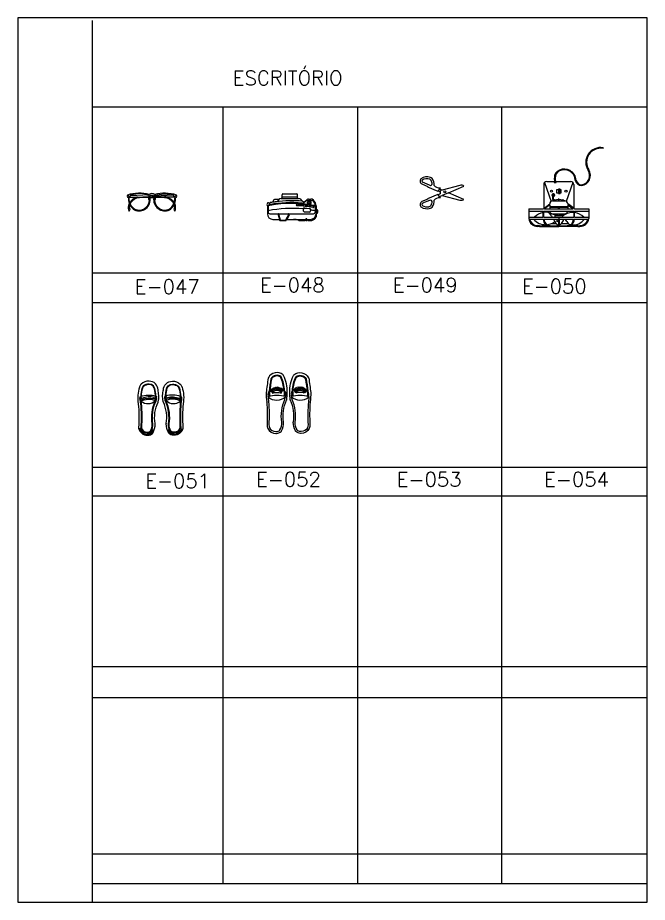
# Model space of a CAD drawing. Extents: x 22.8 to 44.4, y 25.3 to 31.4.
# Drawn here: x 40.2 to 44.4, y 25.34 to 31.24 of the extents above; entities that cross this region are included whole.
import ezdxf

# ---------------------------------------------------------------- set-up
doc = ezdxf.new("R2010")
doc.units = 0
doc.header["$MEASUREMENT"] = 0
doc.layers.get('0').update_dxf_attribs({"linetype": 'CONTINUOUS'})
for name, color, linetype in [('ACES', 2, 'CONTINUOUS'), ('ACES-I', 1, 'CONTINUOUS'), ('FOLHA', 3, 'CONTINUOUS')]:
    doc.layers.add(name, color=color, linetype=linetype)
doc.styles.get("Standard").update_dxf_attribs({"font": 'txt.shx', "height": 0.15})

# ---------------------------------------------------------------- blocks, each defined once
blk = doc.blocks.new('OCULOS')
at = {"layer": 'ACES'}
for points in [[(-0.0607, -0.0268, 0.044531), (-0.0626, -0.0321, 0.160532), (-0.0613, -0.0466, 0.151105), (-0.0585, -0.0422, -0.108141), (-0.0602, -0.0325, -0.059617), (-0.0602, -0.0322, -0.021946), (-0.0594, -0.0298, 0.147057), (-0.0467, -0.0433, 0.602398), (-0.0049, -0.0111, 0.045065), (-0.005, -0.0105), (0, -0.0104), (0.005, -0.0105, 0.045065), (0.0049, -0.0111, 0.602398), (0.0467, -0.0433, 0.147057), (0.0594, -0.0298, -0.021946), (0.0602, -0.0322, -0.059617), (0.0602, -0.0325, -0.108141), (0.0585, -0.0422, 0.151105), (0.0613, -0.0466, 0.160532), (0.0626, -0.0321, 0.044531), (0.0607, -0.0268, 0.119257), (0.0626, -0.0118, -0.250761), (0.0627, -0.0109, -0.13687), (0.065, -0.0092, 0.368412), (0.065, -0.004, 0.152026), (0.0073, -0.0027, 0.369138), (-0.0073, -0.0027, 0.152026), (-0.065, -0.004, 0.368412), (-0.065, -0.0092, -0.13687), (-0.0627, -0.0109, -0.250761), (-0.0626, -0.0118, 0.119257)], [(-0.0605, -0.011, -0.05934), (-0.0605, -0.0092), (-0.0399, -0.0097, 0.200294), (-0.0594, -0.0244, -0.102723), (-0.0606, -0.0122, 0.09994)], [(-0.055, -0.0033, 0.092068), (-0.0574, -0.0044), (-0.0076, -0.0068, -0.014568), (-0.0073, -0.006, 0.452601), (-0.0079, -0.0046, 0.125741)], [(0.005, -0.006, -0.067682), (0.0055, -0.0069), (0, -0.0071), (-0.0055, -0.0069, -0.067682), (-0.005, -0.006, -0.4)], [(0.0079, -0.0046, -0.125741), (0.055, -0.0033, -0.092068), (0.0574, -0.0044), (0.0076, -0.0068, 0.015455), (0.0073, -0.006, -0.452601)], [(0.0605, -0.011, 0.05934), (0.0605, -0.0092), (0.0399, -0.0097, -0.200294), (0.0594, -0.0244, 0.102723), (0.0606, -0.0122, -0.09994)]]:
    blk.add_lwpolyline(points, format="xyb", close=True, dxfattribs=at)
for points in [[(-0.0459, -0.0414, 0.50822), (-0.0066, -0.0194, -0.162979), (-0.0086, -0.0106), (-0.0331, -0.0111, 0.275384), (-0.0583, -0.0274, 0.160702), (-0.0458, -0.0415)], [(0.0458, -0.0415, 0.160702), (0.0583, -0.0274, 0.275384), (0.0331, -0.0111), (0.0086, -0.0106, -0.162979), (0.0066, -0.0194, 0.50822), (0.0459, -0.0414, 0.50822)]]:
    blk.add_lwpolyline(points, format="xyb", dxfattribs=at)
at = {"layer": 'ACES-I'}
for p, q in [((-0.0399, -0.0097), (-0.0086, -0.0103)), ((-0.0051, -0.0103), (0, -0.0104)), ((0, -0.0071), (0.0057, -0.0074)), ((0.0079, -0.0075), (0.0315, -0.0086)), ((0.0315, -0.0086), (0.0332, -0.0087))]:
    blk.add_line(p, q, dxfattribs=at)
for centre in [(-0.0634, -0.0052), (-0.0634, -0.0076), (0.0634, -0.0052), (0.0634, -0.0076)]:
    blk.add_circle(centre, 0.000426, dxfattribs=at)
for centre, radius, start, end in [((-0.0532, -0.0104), 0.00732, 124.7373, 171.0766), ((0.0053, -0.012), 0.014, 157.7837, 174.0693), ((-0.0021, -0.0082), 0.00568, 156.6341, 210.0549), ((-0.0078, -0.0116), 0.001, 9.7359, 30.0549), ((-0.0343, -0.0161), 0.0278, 353.2395, 9.7359), ((-0.0021, -0.0082), 0.00368, 158.4862, 210.0549), ((-0.0078, -0.0116), 0.003, 20.057, 30.0549), ((0.0078, -0.0116), 0.003, 149.9451, 159.943), ((0.0021, -0.0082), 0.00368, 329.9451, 21.5138), ((0.0343, -0.0161), 0.0278, 170.2641, 186.7605), ((0.0078, -0.0116), 0.001, 149.9451, 170.2641), ((0.0021, -0.0082), 0.00568, 329.9451, 23.3659), ((-0.0055, -0.0121), 0.0142, 6.0336, 22.1134), ((0.032, -0.0404), 0.0317, 75.6302, 87.9287), ((0.0532, -0.0104), 0.00732, 8.9234, 55.2627), ((-0.0306, -0.0154), 0.0321, 200.6826, 206.5649), ((-0.0306, -0.0154), 0.0301, 197.2256, 203.3288), ((0.0306, -0.0154), 0.0301, 336.6712, 342.7744), ((0.0306, -0.0154), 0.0321, 333.4351, 339.3174)]:
    blk.add_arc(centre, radius, start, end, dxfattribs=at)
blk = doc.blocks.new('MQ_FOTOG')
at = {"layer": 'ACES'}
for p, q in [((-0.0187, 0), (0.0187, 0)), ((-0.043, -0.0161), (-0.0463, -0.0223)), ((-0.0292, -0.015), (-0.0412, -0.015)), ((-0.0291, -0.0149), (-0.0292, -0.015)), ((-0.0233, -0.0123), (-0.0207, -0.0123)), ((-0.0207, -0.0123), (-0.0207, -0.002)), ((0.0207, -0.0123), (0.0207, -0.002)), ((0.0207, -0.0123), (0.0233, -0.0123)), ((0.0291, -0.0149), (0.0324, -0.0185)), ((0.0388, -0.021), (0.0461, -0.0148)), ((0.0494, -0.0136), (0.0561, -0.0136)), ((0.0628, -0.0162), (0.0635, -0.0168)), ((-0.06, -0.0356), (-0.06, -0.0529)), ((0.07, -0.0316), (0.07, -0.0416)), ((0.07, -0.0416), (0.072, -0.0416)), ((0.074, -0.0436), (0.074, -0.0496)), ((-0.045, -0.0679), (-0.0279, -0.0679)), ((-0.0279, -0.0679), (-0.0274, -0.0698)), ((-0.0084, -0.0679), (-0.0096, -0.0701)), ((-0.0084, -0.0679), (0.0095, -0.0679)), ((0.0421, -0.0679), (0.0427, -0.0679)), ((0.0421, -0.0679), (0.0421, -0.0689)), ((0.0427, -0.0694), (0.0427, -0.0679)), ((0.0457, -0.0679), (0.0464, -0.0679)), ((0.0457, -0.0694), (0.0457, -0.0679)), ((0.0464, -0.0679), (0.0464, -0.0689)), ((0.07, -0.0516), (0.07, -0.0529)), ((0.07, -0.0516), (0.072, -0.0516)), ((0.07, -0.0529), (0.07, -0.0612)), ((-0.0259, -0.0709), (-0.0109, -0.0709)), ((0.0247, -0.0709), (0.0401, -0.0709)), ((0.0484, -0.0709), (0.055, -0.0709))]:
    blk.add_line(p, q, dxfattribs=at)
for centre, radius, start, end in [((0.0187, -0.002), 0.002, 0, 90), ((-0.0582, -0.0254), 0.002, 41.9017, 151.6609), ((-0.0552, -0.021), 0.00345, 244.3054, 325.9855), ((-0.052, -0.0234), 0.000605, 17.1937, 125.8253), ((-0.0504, -0.0271), 0.004, 100.2265, 105.0849), ((0.005, -0.3337), 0.3156, 99.3445, 100.2265), ((-0.0412, -0.017), 0.002, 90, 152.3631), ((-0.0233, -0.0203), 0.008, 90, 137.2528), ((-0.0187, -0.002), 0.002, 90, 180), ((0.0233, -0.0203), 0.008, 42.7472, 90), ((0.0383, -0.013), 0.008, 222.7472, 273.5253), ((0.0494, -0.0186), 0.005, 90, 130.507), ((0.0561, -0.0236), 0.01, 47.4645, 90), ((0.05, -0.0316), 0.02, 0, 47.4645), ((-0.0548, -0.0279), 0.00617, 146.2058, 224.9857), ((-0.053, -0.0356), 0.007, 151.2242, 180), ((0.072, -0.0436), 0.002, 0, 90), ((-0.045, -0.0529), 0.015, 180, 270), ((-0.0259, -0.0694), 0.0015, 195.5241, 270), ((-0.0109, -0.0694), 0.0015, 270, 330.9454), ((0.0089, -0.1086), 0.0408, 68.3908, 89.1118), ((0.0247, -0.0689), 0.002, 248.3908, 270), ((0.0401, -0.0689), 0.002, 270, 0), ((0.0442, -0.0694), 0.0015, 180, 0), ((0.0484, -0.0689), 0.002, 180, 270), ((0.055, -0.0529), 0.018, 270, 320.2849), ((0.065, -0.0612), 0.005, 320.2849, 0), ((0.072, -0.0496), 0.002, 270, 0)]:
    blk.add_arc(centre, radius, start, end, dxfattribs=at)
at = {"layer": 'ACES-I'}
for p, q in [((-0.0292, -0.015), (-0.0324, -0.0185)), ((0.0207, -0.0083), (-0.0207, -0.0083)), ((-0.0207, -0.0123), (0.0207, -0.0123)), ((0.0358, -0.0256), (0.0438, -0.0187)), ((0.0363, -0.0232), (0.0388, -0.021)), ((0.0471, -0.0175), (0.0593, -0.0175)), ((0.0473, -0.0209), (0.0496, -0.0189)), ((0.048, -0.0216), (0.0503, -0.0197)), ((0.0555, -0.0225), (0.0522, -0.0197)), ((0.0561, -0.0217), (0.0528, -0.0189)), ((-0.058, -0.0356), (-0.058, -0.0479)), ((-0.0544, -0.0271), (-0.0544, -0.0288)), ((0.0357, -0.0406), (0.0354, -0.0435)), ((0.036, -0.0406), (0.0357, -0.0436)), ((0.0387, -0.047), (0.0516, -0.0481)), ((0.0394, -0.0376), (0.0524, -0.0387)), ((0.0395, -0.0373), (0.0524, -0.0384)), ((0.0553, -0.0421), (0.0551, -0.0451)), ((0.0556, -0.0422), (0.0554, -0.0451)), ((0.068, -0.0316), (0.068, -0.0356)), ((0.068, -0.0356), (0.068, -0.0479)), ((0.07, -0.0416), (0.07, -0.0516)), ((0.071, -0.0437), (0.071, -0.0496)), ((0.073, -0.0437), (0.073, -0.0496)), ((-0.053, -0.0529), (0.063, -0.0529)), ((-0.0312, -0.0558), (-0.0279, -0.0679)), ((-0.0303, -0.0535), (-0.0259, -0.0695)), ((-0.0293, -0.0532), (-0.0037, -0.0532)), ((-0.0268, -0.0706), (-0.0257, -0.0698)), ((-0.0254, -0.0699), (-0.0115, -0.0699)), ((-0.0112, -0.0698), (-0.0102, -0.0707)), ((-0.0023, -0.0538), (-0.0111, -0.0696)), ((-0.0019, -0.0562), (-0.0084, -0.0679)), ((0.0095, -0.0679), (0.0421, -0.0679)), ((0.0387, -0.0473), (0.0516, -0.0484)), ((0.0427, -0.0679), (0.0427, -0.0675)), ((0.0457, -0.0679), (0.0457, -0.0675)), ((0.0464, -0.0679), (0.055, -0.0679))]:
    blk.add_line(p, q, dxfattribs=at)
for centre, radius, start, end in [((-0.0504, -0.0271), 0.004, 105.0849, 180), ((0.005, -0.3337), 0.3106, 84.8952, 100.834), ((0.005, -0.3337), 0.3156, 97.685, 99.3445), ((0.005, -0.3337), 0.3156, 84.8094, 97.685), ((-0.0383, -0.013), 0.008, 277.685, 317.2528), ((0.033, -0.0194), 0.005, 264.8952, 310.507), ((0.0471, -0.0225), 0.005, 90, 130.507), ((0.0489, -0.0228), 0.0025, 130.507, 261.8825), ((0.0489, -0.0228), 0.0015, 130.507, 261.8825), ((0.0512, -0.0208), 0.0025, 49.493, 130.507), ((0.0512, -0.0208), 0.0015, 49.493, 130.507), ((0.0545, -0.0236), 0.0025, 260.8443, 49.493), ((0.0545, -0.0236), 0.0015, 260.8443, 49.493), ((0.0593, -0.0225), 0.005, 44.0286, 90), ((0.05, -0.0316), 0.018, 0, 44.0286), ((-0.053, -0.0356), 0.007, 90, 151.2242), ((-0.053, -0.0356), 0.005, 90, 180), ((0.005, -0.3471), 0.3086, 84.2717, 101.7808), ((0.005, -0.3337), 0.3086, 79.166, 100.834), ((0.019, -0.0295), 0.002, 90, 270), ((0.005, -0.3337), 0.3066, 79.166, 87.3753), ((0.005, -0.3337), 0.3026, 79.166, 87.3406), ((0.0223, -0.0296), 0.001, 86.7259, 266.7261), ((0.0223, -0.0296), 0.0005, 86.7259, 266.7261), ((0.005, -0.3337), 0.3041, 86.0654, 86.726), ((0.005, -0.3337), 0.3036, 86.0654, 86.726), ((0.005, -0.3337), 0.3056, 86.0654, 86.726), ((0.005, -0.3337), 0.3051, 86.0654, 86.726), ((0.0258, -0.0299), 0.001, 266.7211, 86.7309), ((0.0258, -0.0299), 0.0005, 266.7211, 86.7309), ((0.0318, -0.0303), 0.001, 86.7011, 266.7509), ((0.0318, -0.0303), 0.0005, 86.7011, 266.7509), ((0.005, -0.3337), 0.3041, 84.2739, 84.9446), ((0.005, -0.3337), 0.3036, 84.2716, 84.9446), ((0.005, -0.3337), 0.3051, 84.2737, 84.9444), ((0.005, -0.3337), 0.3056, 84.2713, 84.9444), ((0.0335, -0.0229), 0.0035, 264.7536, 310.507), ((0.0353, -0.0307), 0.001, 266.6698, 86.7822), ((0.0353, -0.0307), 0.000501, 266.6698, 86.7822), ((0.0389, -0.0438), 0.0035, 175.4238, 265.4238), ((0.0392, -0.0408), 0.0035, 85.4238, 175.4238), ((0.0389, -0.0438), 0.0032, 175.4238, 265.4238), ((0.0392, -0.0408), 0.0032, 85.4238, 175.4238), ((0.0427, -0.0315), 0.001, 82.8856, 262.8856), ((0.0427, -0.0315), 0.0005, 82.8856, 262.8856), ((0.005, -0.3337), 0.3036, 82.225, 82.8856), ((0.005, -0.3337), 0.3041, 82.225, 82.8856), ((0.005, -0.3337), 0.3051, 82.225, 82.8856), ((0.005, -0.3337), 0.3056, 82.225, 82.8856), ((0.0461, -0.0319), 0.001, 262.8807, 82.8906), ((0.0461, -0.0319), 0.0005, 262.8807, 82.8906), ((0.0049, -0.3317), 0.3096, 80.8443, 81.8825), ((0.0049, -0.3317), 0.3106, 80.8443, 81.8825), ((0.0521, -0.0328), 0.001, 82.8607, 262.9106), ((0.0521, -0.0328), 0.0005, 82.8607, 262.9106), ((0.0519, -0.0449), 0.0032, 265.4238, 355.4238), ((0.0519, -0.0449), 0.0035, 265.4238, 355.4238), ((0.005, -0.3337), 0.3036, 80.4312, 81.1042), ((0.005, -0.3337), 0.3041, 80.4312, 81.1042), ((0.005, -0.3337), 0.3051, 80.4309, 81.104), ((0.005, -0.3337), 0.3056, 80.4309, 81.104), ((0.0521, -0.0419), 0.0035, 355.4238, 85.4238), ((0.0521, -0.0419), 0.0032, 355.4238, 85.4238), ((0.0555, -0.0334), 0.001, 262.8294, 82.9418), ((0.0555, -0.0334), 0.000501, 262.8294, 82.9418), ((0.005, -0.3471), 0.3086, 78.2192, 80.5578), ((0.0622, -0.0346), 0.002, 259.166, 79.166), ((0.063, -0.0356), 0.005, 360, 90), ((0.072, -0.0437), 0.001, 0, 180), ((-0.053, -0.0479), 0.005, 180, 270), ((-0.0293, -0.0552), 0.002, 90, 195.5241), ((-0.0254, -0.0694), 0.0005, 195.5241, 270), ((-0.0115, -0.0694), 0.0005, 270, 330.9454), ((-0.0037, -0.0552), 0.002, 330.9454, 90), ((0.0442, -0.0675), 0.0015, 0, 180), ((0.055, -0.0529), 0.015, 270, 0), ((0.063, -0.0479), 0.005, 270, 0), ((0.072, -0.0496), 0.001, 180, 0)]:
    blk.add_arc(centre, radius, start, end, dxfattribs=at)
blk = doc.blocks.new('TESOURA')
at = {"layer": 'ACES'}
for points in [[(0.053, 0.0076), (0.0466, 0.0104), (0.0486, 0.0128, -0.228257), (0.032, 0.0198, 0.202956), (0.0263, 0.0384, 0.133932), (0.022, 0.0414, 0.2416), (-0.0037, 0.0379, 0.526174), (0.0009, 0.0232), (0.0147, 0.0173), (0.0143, 0.0164), (0.0419, 0.0047), (0.0426, 0.0055), (0.0482, 0.0032)], [(0.0482, 0.0032), (0.0476, -0.0027), (0.0426, -0.0048), (0.0419, -0.004), (0.0143, -0.0157), (0.0147, -0.0166), (-0.0009, -0.0232, 0.461588), (-0.0037, -0.0371, 0.2416), (0.022, -0.0406, 0.133932), (0.0263, -0.0376, 0.202956), (0.032, -0.019, -0.228257), (0.0486, -0.012), (0.0466, -0.0096)], [(0.0466, -0.0096), (0.053, -0.0069), (0.1005, -0.019, 0.289961), (0.1115, -0.0171), (0.0702, 0.0004)], [(0.0703, 0.0004), (0.1115, 0.0179, 0.289961), (0.1005, 0.0198), (0.053, 0.0076)]]:
    blk.add_lwpolyline(points, format="xyb", dxfattribs=at)
at = {"layer": 'ACES-I'}
for p, q in [((0.0199, 0.0205), (0.0013, 0.0284)), ((0.0466, 0.0104), (0.0426, 0.0055)), ((0.0485, 0.0065), (0.0482, 0.0032)), ((0.053, 0.0076), (0.0485, 0.0065)), ((0.0703, 0.0004), (0.053, -0.0069)), ((0.0199, -0.0198), (0.0013, -0.0277)), ((0.0466, -0.0096), (0.0426, -0.0048))]:
    blk.add_line(p, q, dxfattribs=at)
blk.add_circle((0.0602, 0.0029), 0.0025, dxfattribs=at)
for centre, radius, start, end in [((0.0036, 0.0321), 0.00435, 150.6055, 238.3419), ((0.0125, 0.0145), 0.0235, 70.519, 122.7275), ((0.0219, 0.0252), 0.005, 247.0679, 10.8921), ((0.0187, 0.0319), 0.005, 40.0056, 70.519), ((0.0072, 0.0223), 0.0199, 10.8921, 40.0056), ((0.0219, -0.0244), 0.005, 349.1079, 112.9321), ((0.0036, -0.0314), 0.00435, 121.6581, 209.3945), ((0.0125, -0.0138), 0.0235, 237.2725, 283.426), ((0.0156, -0.0269), 0.01, 283.426, 327.839), ((0.0072, -0.0216), 0.0199, 327.839, 349.1079)]:
    blk.add_arc(centre, radius, start, end, dxfattribs=at)
blk = doc.blocks.new('SAPATO01')
at = {"layer": 'ACES'}
for points in [[(-0.1004, 0.046, 0.043469), (-0.1005, 0.0474, -0.035774), (-0.0995, -0.0592, 0.075267), (-0.0993, -0.0622, 0.346036), (-0.0604, -0.0928), (-0.0579, -0.0928, 0.200705), (-0.0366, -0.0839, 0.077872), (-0.0347, -0.0813, 0.116948), (-0.0255, -0.0426, 0.041231), (-0.0256, -0.0413, -0.150456), (-0.0125, 0.0545, 0.055143), (-0.0119, 0.0562, 0.111361), (-0.0123, 0.1066, -0.052319), (-0.0125, 0.1083, 0.408252), (-0.0525, 0.1475), (-0.0525, 0.1475, 0.1858), (-0.0878, 0.1345, 0.060467), (-0.0891, 0.1331, 0.03136), (-0.0954, 0.1228, 0.046718), (-0.0959, 0.1214, 0.118556), (-0.1005, 0.0474)], [(0.0988, 0.046, -0.043469), (0.0989, 0.0474, 0.035774), (0.0979, -0.0592, -0.075267), (0.0977, -0.0622, -0.346036), (0.0588, -0.0928), (0.0563, -0.0928, -0.200705), (0.0349, -0.0839, -0.077872), (0.0331, -0.0813, -0.116948), (0.0239, -0.0426, -0.041231), (0.024, -0.0413, 0.150456), (0.0109, 0.0545, -0.055143), (0.0103, 0.0562, -0.111361), (0.0107, 0.1066, 0.052319), (0.0109, 0.1083, -0.408252), (0.0509, 0.1475), (0.0509, 0.1475, -0.1858), (0.0862, 0.1345, -0.060467), (0.0875, 0.1331, -0.03136), (0.0937, 0.1228, -0.046718), (0.0943, 0.1214, -0.118556), (0.0989, 0.0474)]]:
    blk.add_lwpolyline(points, format="xyb", dxfattribs=at)
at = {"layer": 'ACES-I'}
for p, q in [((-0.0879, 0.0771), (-0.0878, 0.0799)), ((-0.0244, 0.0797), (-0.0243, 0.0823)), ((0.0228, 0.0797), (0.0227, 0.0823)), ((0.0863, 0.0771), (0.0862, 0.0799)), ((-0.0907, 0.0492), (-0.0906, 0.0482)), ((-0.0881, 0.0592), (-0.0881, 0.0623)), ((-0.088, 0.0676), (-0.0879, 0.0713)), ((-0.088, 0.0632), (-0.088, 0.0668)), ((-0.0879, 0.0723), (-0.0879, 0.0761)), ((-0.0877, 0.0497), (-0.0876, 0.0485)), ((-0.025, 0.0615), (-0.025, 0.0635)), ((-0.0249, 0.0649), (-0.0248, 0.0684)), ((-0.0248, 0.0696), (-0.0246, 0.073)), ((-0.0246, 0.0741), (-0.0245, 0.0786)), ((0.023, 0.0741), (0.0228, 0.0786)), ((0.0232, 0.0696), (0.023, 0.073)), ((0.0233, 0.0649), (0.0232, 0.0684)), ((0.0234, 0.0615), (0.0234, 0.0635)), ((0.0861, 0.0497), (0.086, 0.0485)), ((0.0863, 0.0723), (0.0863, 0.0761)), ((0.0864, 0.0676), (0.0863, 0.0713)), ((0.0864, 0.0632), (0.0864, 0.0668)), ((0.0865, 0.0592), (0.0864, 0.0623)), ((0.0891, 0.0492), (0.089, 0.0482)), ((-0.0891, -0.0616), (-0.0974, -0.0679)), ((-0.0398, -0.0678), (-0.0308, -0.0723)), ((0.0382, -0.0678), (0.0292, -0.0723)), ((0.0875, -0.0616), (0.0958, -0.0679))]:
    blk.add_line(p, q, dxfattribs=at)
for points in [[(-0.0223, 0.0819, 0.054171), (-0.025, 0.1037, -0.052319), (-0.0255, 0.108, 0.409344), (-0.0526, 0.1345, 0.182567), (-0.0788, 0.1252, 0.028108), (-0.0836, 0.1172, 0.066205), (-0.0899, 0.0793, 0.117735)], [(-0.0243, 0.0823, 0.052953), (-0.0269, 0.1032, -0.052319), (-0.0275, 0.108, 0.409605), (-0.0526, 0.1325, 0.180895), (-0.0773, 0.1238, 0.026681), (-0.0818, 0.1164, 0.064658), (-0.0878, 0.0799, 0.117388)], [(0.0207, 0.0819, -0.054171), (0.0234, 0.1037, 0.052319), (0.0239, 0.108, -0.409344), (0.051, 0.1345, -0.182567), (0.0772, 0.1252, -0.028108), (0.082, 0.1172, -0.066205), (0.0882, 0.0793, -0.117735)], [(0.0227, 0.0823, -0.052953), (0.0253, 0.1032, 0.052319), (0.0259, 0.108, -0.409605), (0.051, 0.1325, -0.180895), (0.0757, 0.1238, -0.026681), (0.0802, 0.1164, -0.064658), (0.0862, 0.0799, -0.117388)], [(-0.0929, 0.0756, -0.002001), (-0.0929, 0.0768, -0.202423), (-0.0899, 0.0793, -0.136151), (-0.0223, 0.0819, -0.266998), (-0.0193, 0.0794, -0.002639), (-0.0193, 0.0783)], [(0.0913, 0.0756, 0.002001), (0.0913, 0.0768, 0.202423), (0.0882, 0.0793, 0.136151), (0.0207, 0.0819, 0.266998), (0.0177, 0.0794, 0.002639), (0.0177, 0.0783)], [(-0.0929, 0.0743, 0.005018), (-0.0929, 0.0713, 0.118235)], [(-0.0928, 0.0701, 0.005491), (-0.0927, 0.0668, 0.118235)], [(-0.0926, 0.0655, 0.007177), (-0.0923, 0.0613, 0.118235)], [(-0.0922, 0.0599, 0.018234), (-0.0907, 0.0492, 0.118235)], [(-0.0919, 0.057, -0.2582), (-0.0214, 0.0598, -0.2582)], [(-0.0906, 0.0482, -0.035774), (-0.0896, -0.0599, 0.346036), (-0.0604, -0.0828), (-0.0579, -0.0828, 0.200705), (-0.0437, -0.0768, 0.116405), (-0.0355, -0.0427, -0.149885), (-0.0217, 0.0585, 0.008977), (-0.0209, 0.0622, -0.052319)], [(-0.089, 0.0587, 0.01562), (-0.0877, 0.0497, 0.117735)], [(-0.0876, 0.0485, -0.03562), (-0.0865, -0.0596, 0.34146), (-0.0604, -0.0798), (-0.0579, -0.0798, 0.193733), (-0.0461, -0.075, 0.113881), (-0.0385, -0.0429, -0.149034), (-0.0245, 0.0595, 0.004191), (-0.0242, 0.0611, -0.052319)], [(-0.0207, 0.0636, 0.008196), (-0.0202, 0.067, -0.052319)], [(-0.02, 0.0682, 0.007518), (-0.0197, 0.0714, -0.052319)], [(-0.0196, 0.073, 0.009706), (-0.0194, 0.0771, -0.052319)], [(0.018, 0.073, -0.009706), (0.0178, 0.0771, 0.052319)], [(0.0184, 0.0682, -0.007518), (0.0181, 0.0714, 0.052319)], [(0.0191, 0.0636, -0.008196), (0.0186, 0.067, 0.052319)], [(0.089, 0.0482, 0.035774), (0.088, -0.0599, -0.346036), (0.0588, -0.0828), (0.0563, -0.0828, -0.200705), (0.0421, -0.0768, -0.116405), (0.0339, -0.0427, 0.149885), (0.02, 0.0585, -0.008977), (0.0193, 0.0622, 0.052319)], [(0.0902, 0.057, 0.2582), (0.0198, 0.0598, 0.2582)], [(0.086, 0.0485, 0.03562), (0.0849, -0.0596, -0.34146), (0.0588, -0.0798), (0.0563, -0.0798, -0.193733), (0.0445, -0.075, -0.113881), (0.0369, -0.0429, 0.149034), (0.0229, 0.0595, -0.004191), (0.0226, 0.0611, 0.052319)], [(0.0874, 0.0587, -0.01562), (0.0861, 0.0497, -0.117735)], [(0.0906, 0.0599, -0.018234), (0.0891, 0.0492, -0.118235)], [(0.091, 0.0655, -0.007177), (0.0907, 0.0613, -0.118235)], [(0.0912, 0.0701, -0.005491), (0.0911, 0.0668, -0.118235)], [(0.0913, 0.0743, -0.005018), (0.0913, 0.0713, -0.118235)], [(-0.0941, -0.0654, 0.312745), (-0.0604, -0.0888), (-0.0579, -0.0888, 0.210549), (-0.0387, -0.0803, 0.032745), (-0.0344, -0.0705, 0.033103)], [(-0.0933, -0.0648, 0.315148), (-0.0604, -0.0878), (-0.0579, -0.0878, 0.209182), (-0.0396, -0.0798, 0.032695), (-0.0353, -0.07, -0.151321)], [(0.0925, -0.0654, -0.312745), (0.0588, -0.0888), (0.0563, -0.0888, -0.210549), (0.0371, -0.0803, -0.032745), (0.0328, -0.0705, -0.033103)], [(0.0917, -0.0648, -0.315148), (0.0588, -0.0878), (0.0563, -0.0878, -0.209182), (0.0379, -0.0798, -0.032695), (0.0337, -0.07, 0.151321)]]:
    blk.add_lwpolyline(points, format="xyb", dxfattribs=at)
for points in [[(-0.0265, 0.079, -0.075839), (-0.0178, 0.0764, 0.427177)], [(0.0249, 0.079, 0.075839), (0.0162, 0.0764, -0.427177)], [(-0.0948, 0.065, -0.331872), (-0.0867, 0.0673, -0.022406)], [(-0.0945, 0.074, -0.307127), (-0.0864, 0.0769, -0.076984)], [(-0.0945, 0.07, -0.30205), (-0.0866, 0.072, -0.131077)], [(-0.094, 0.059, -0.291117), (-0.0866, 0.0633, -0.057175)], [(-0.0836, 0.071), (-0.0816, 0.0664, -0.174021), (-0.0316, 0.0699), (-0.0303, 0.0748, 0.174021)], [(-0.0274, 0.0645, -0.335512), (-0.0189, 0.0618, -0.064741)], [(-0.0266, 0.0692, -0.318156), (-0.0184, 0.0666, -0.073871)], [(-0.0262, 0.073, -0.185746), (-0.0183, 0.0703, 0.623704)], [(0.0246, 0.073, 0.185746), (0.0166, 0.0703, -0.623704)], [(0.025, 0.0692, 0.318156), (0.0168, 0.0666, 0.073871)], [(0.0258, 0.0645, 0.335512), (0.0173, 0.0618, 0.064741)], [(0.082, 0.071), (0.08, 0.0664, 0.174021), (0.03, 0.0699), (0.0287, 0.0748, -0.174021)], [(0.0929, 0.074, 0.307127), (0.0848, 0.0769, 0.076984)], [(0.0929, 0.07, 0.30205), (0.085, 0.072, 0.131077)], [(0.0924, 0.059, 0.291117), (0.085, 0.0633, 0.057175)], [(0.0932, 0.065, 0.331872), (0.0851, 0.0673, 0.022406)]]:
    blk.add_lwpolyline(points, format="xyb", close=True, dxfattribs=at)
for centre, radius, start, end in [((-0.0578, 0.0931), 0.0455, 228.2311, 316.0421), ((0.0562, 0.0931), 0.0455, 223.9579, 311.7689), ((-0.0355, -0.0427), 0.01, 359.8041, 6.9433), ((-0.0355, -0.0427), 0.01, 359.8041, 6.9433), ((0.0339, -0.0427), 0.01, 173.0567, 180.1959), ((0.0339, -0.0427), 0.01, 173.0567, 180.1959)]:
    blk.add_arc(centre, radius, start, end, dxfattribs=at)
blk = doc.blocks.new('SAPATO02')
at = {"layer": 'ACES'}
for points in [[(-0.0972, 0.0337, 0.043469), (-0.0974, 0.0351, -0.03405), (-0.0961, -0.0664, 0.090308), (-0.0927, -0.0837, 0.278902), (-0.0572, -0.1051), (-0.0547, -0.1051, 0.200705), (-0.0334, -0.0962, 0.077872), (-0.0316, -0.0936, 0.116948), (-0.0223, -0.0549, 0.041231), (-0.0224, -0.0536, -0.149966), (-0.0095, 0.0419, 0.070006), (-0.0086, 0.0446, 0.036698), (-0.0061, 0.076, 0.109405), (-0.0229, 0.1529, 0.114741), (-0.0251, 0.1558, 0.471714), (-0.0899, 0.1426, 0.079483), (-0.0908, 0.1403, 0.017182), (-0.0997, 0.076, 0.041367), (-0.0974, 0.0351)], [(0.0957, 0.0337, -0.043469), (0.0958, 0.0351, 0.03405), (0.0945, -0.0664, -0.090308), (0.0911, -0.0837, -0.278902), (0.0557, -0.1051), (0.0532, -0.1051, -0.200705), (0.0318, -0.0962, -0.077872), (0.03, -0.0936, -0.116948), (0.0208, -0.0549, -0.041231), (0.0209, -0.0536, 0.149966), (0.0079, 0.0419, -0.070006), (0.0071, 0.0446, -0.036698), (0.0046, 0.076, -0.109405), (0.0214, 0.1529, -0.114741), (0.0236, 0.1558, -0.471714), (0.0884, 0.1426, -0.079483), (0.0892, 0.1403, -0.017182), (0.0981, 0.076, -0.041367), (0.0958, 0.0351)]]:
    blk.add_lwpolyline(points, format="xyb", dxfattribs=at)
at = {"layer": 'ACES-I'}
for p, q in [((-0.0202, 0.0809), (-0.0215, 0.0876)), ((0.0186, 0.0809), (0.02, 0.0876))]:
    blk.add_line(p, q, dxfattribs=at)
for points in [[(-0.0184, 0.0852, 0.094322), (-0.0334, 0.147, 0.456634), (-0.079, 0.1376, 0.014819), (-0.0869, 0.0828, 0.017165)], [(-0.0215, 0.0876, 0.089287), (-0.0358, 0.1451, 0.443262), (-0.0762, 0.1365, 0.015423), (-0.0842, 0.0797, 0.017037)], [(0.0168, 0.0852, -0.094322), (0.0319, 0.147, -0.456634), (0.0775, 0.1376, -0.014819), (0.0853, 0.0828, -0.017165)], [(0.02, 0.0876, -0.089287), (0.0343, 0.1451, -0.443262), (0.0746, 0.1365, -0.015423), (0.0826, 0.0797, -0.017037)], [(-0.0914, 0.0571, -0.112459), (-0.0902, 0.0613, -0.147105), (-0.0907, 0.0679, -0.228466), (-0.0901, 0.0736, -0.219226), (-0.0881, 0.0795, -0.291136), (-0.0835, 0.0853, -0.176102), (-0.0715, 0.0734, -0.173836), (-0.0337, 0.0741, -0.262541), (-0.0215, 0.0876, -0.243514), (-0.0162, 0.0807, -0.219226), (-0.0143, 0.0748, -0.228466), (-0.0137, 0.0691, -0.147105), (-0.0141, 0.0625, -0.112459), (-0.0129, 0.0583)], [(-0.0842, 0.0795, 0.001228), (-0.0847, 0.075, 0.000931), (-0.0847, 0.0741, 0.040753)], [(-0.0201, 0.0807, -0.001228), (-0.0197, 0.0762, -0.000931), (-0.0196, 0.0753, -0.040753)], [(0.0899, 0.0571, 0.112459), (0.0887, 0.0613, 0.147105), (0.0891, 0.0679, 0.228466), (0.0885, 0.0736, 0.219226), (0.0866, 0.0795, 0.291136), (0.082, 0.0853, 0.176102), (0.07, 0.0734, 0.173836), (0.0321, 0.0741, 0.262541), (0.02, 0.0876, 0.243514), (0.0147, 0.0807, 0.219226), (0.0127, 0.0748, 0.228466), (0.0121, 0.0691, 0.147105), (0.0126, 0.0625, 0.112459), (0.0114, 0.0583)], [(0.0186, 0.0807, 0.001228), (0.0181, 0.0762, 0.000931), (0.0181, 0.0753, 0.040753)], [(0.0827, 0.0795, -0.001228), (0.0831, 0.075, -0.000931), (0.0832, 0.0741, -0.040753)], [(-0.0914, 0.0571, 0.02188), (-0.0894, 0.0362), (-0.0894, 0.0358, -0.033953), (-0.0881, -0.0666, 0.085987), (-0.0854, -0.0803, 0.27531), (-0.0572, -0.0971), (-0.0547, -0.0971, 0.200705), (-0.0391, -0.0905, 0.077872), (-0.0387, -0.09, 0.116948), (-0.0303, -0.0549, -0.149966), (-0.0167, 0.0453, 0.070006), (-0.0166, 0.0458, 0.012775), (-0.0152, 0.0563)], [(-0.0847, 0.0737, 0.005723), (-0.0847, 0.0684, 0.040753)], [(-0.0847, 0.0681, 0.005763), (-0.0847, 0.0628, 0.040753)], [(-0.0846, 0.0624, 0.003501), (-0.0845, 0.0591, 0.040753)], [(-0.0197, 0.0636, -0.003501), (-0.0198, 0.0603, -0.040753)], [(-0.0196, 0.0693, -0.005763), (-0.0197, 0.0639, -0.040753)], [(-0.0196, 0.0749, -0.005723), (-0.0196, 0.0696, -0.040753)], [(0.0899, 0.0571, -0.02188), (0.0879, 0.0362), (0.0878, 0.0358, 0.033953), (0.0865, -0.0666, -0.085987), (0.0838, -0.0803, -0.27531), (0.0557, -0.0971), (0.0532, -0.0971, -0.200705), (0.0375, -0.0905, -0.077872), (0.0372, -0.09, -0.116948), (0.0288, -0.0549, 0.149966), (0.0152, 0.0453, -0.070006), (0.015, 0.0458, -0.012775), (0.0137, 0.0563)], [(0.0181, 0.0749, 0.005723), (0.0181, 0.0696, 0.040753)], [(0.0181, 0.0693, 0.005763), (0.0181, 0.0639, 0.040753)], [(0.0182, 0.0636, 0.003501), (0.0183, 0.0603, 0.040753)], [(0.0831, 0.0624, -0.003501), (0.083, 0.0591, -0.040753)], [(0.0832, 0.0681, -0.005763), (0.0831, 0.0628, -0.040753)], [(0.0832, 0.0737, -0.005723), (0.0832, 0.0684, -0.040753)]]:
    blk.add_lwpolyline(points, format="xyb", dxfattribs=at)
for points in [[(-0.0881, 0.0795, -0.117299), (-0.0836, 0.0796, -0.073749)], [(-0.0162, 0.0807, -0.073749), (-0.0208, 0.0808, -0.117299)], [(0.0147, 0.0807, 0.073749), (0.0192, 0.0808, 0.117299)], [(0.0866, 0.0795, 0.117299), (0.082, 0.0796, 0.073749)], [(-0.0907, 0.0679, -0.081354), (-0.0839, 0.0683, -0.11289)], [(-0.0902, 0.0613, -0.128353), (-0.0839, 0.0627, -0.128573)], [(-0.0901, 0.0736, -0.096076), (-0.0835, 0.074, -0.099641)], [(-0.0143, 0.0748, -0.099641), (-0.0208, 0.0752, -0.096076)], [(-0.0205, 0.0695, -0.081354), (-0.0137, 0.0691, -0.11289)], [(-0.0204, 0.0639, -0.128353), (-0.0141, 0.0625, -0.128573)], [(0.0189, 0.0695, 0.081354), (0.0121, 0.0691, 0.11289)], [(0.0189, 0.0639, 0.128353), (0.0126, 0.0625, 0.128573)], [(0.0127, 0.0748, 0.099641), (0.0193, 0.0752, 0.096076)], [(0.0885, 0.0736, 0.096076), (0.082, 0.074, 0.099641)], [(0.0891, 0.0679, 0.081354), (0.0823, 0.0683, 0.11289)], [(0.0887, 0.0613, 0.128353), (0.0824, 0.0627, 0.128573)]]:
    blk.add_lwpolyline(points, format="xyb", close=True, dxfattribs=at)
for points in [[(-0.0815, 0.0842), (-0.0815, 0.087), (-0.0789, 0.0875), (-0.0731, 0.082)], [(-0.0786, 0.0878), (-0.0783, 0.0905), (-0.0756, 0.0907), (-0.0707, 0.0847)], [(-0.0752, 0.091), (-0.0746, 0.0936), (-0.0719, 0.0935), (-0.0678, 0.0871)], [(-0.0715, 0.0937), (-0.0706, 0.0963), (-0.0679, 0.0958), (-0.0647, 0.089)], [(-0.0675, 0.096), (-0.0662, 0.0984), (-0.0637, 0.0975), (-0.0614, 0.0904)], [(-0.0632, 0.0977), (-0.0617, 0.0999), (-0.0592, 0.0988), (-0.0578, 0.0914)], [(-0.0588, 0.0989), (-0.0569, 0.1009), (-0.0547, 0.0994), (-0.0542, 0.0918)], [(-0.0542, 0.0995), (-0.0521, 0.1012), (-0.0501, 0.0995), (-0.0506, 0.0917)], [(-0.0496, 0.0995), (-0.0473, 0.101), (-0.0455, 0.099), (-0.047, 0.0911)], [(-0.045, 0.0989), (-0.0426, 0.1001), (-0.041, 0.098), (-0.0436, 0.09)], [(-0.0406, 0.0978), (-0.038, 0.0987), (-0.0367, 0.0963), (-0.0404, 0.0885)], [(-0.0363, 0.0961), (-0.0336, 0.0967), (-0.0326, 0.0942), (-0.0375, 0.0865)], [(-0.0322, 0.094), (-0.0295, 0.0942), (-0.0288, 0.0916), (-0.0349, 0.0843)], [(-0.0285, 0.0913), (-0.0257, 0.0911), (-0.0254, 0.0885), (-0.0326, 0.0817)], [(0.0269, 0.0913), (0.0242, 0.0911), (0.0239, 0.0885), (0.0311, 0.0817)], [(0.0307, 0.094), (0.0279, 0.0942), (0.0273, 0.0916), (0.0333, 0.0843)], [(0.0347, 0.0961), (0.032, 0.0967), (0.0311, 0.0942), (0.0359, 0.0865)], [(0.039, 0.0978), (0.0364, 0.0987), (0.0351, 0.0963), (0.0388, 0.0885)], [(0.0435, 0.0989), (0.041, 0.1001), (0.0394, 0.098), (0.042, 0.09)], [(0.0481, 0.0995), (0.0458, 0.101), (0.0439, 0.099), (0.0454, 0.0911)], [(0.0527, 0.0995), (0.0506, 0.1012), (0.0485, 0.0995), (0.049, 0.0917)], [(0.0572, 0.0989), (0.0554, 0.1009), (0.0531, 0.0994), (0.0526, 0.0918)], [(0.0617, 0.0977), (0.0601, 0.0999), (0.0577, 0.0988), (0.0563, 0.0914)], [(0.066, 0.096), (0.0647, 0.0984), (0.0621, 0.0975), (0.0598, 0.0904)], [(0.07, 0.0937), (0.069, 0.0963), (0.0664, 0.0958), (0.0632, 0.089)], [(0.0737, 0.091), (0.0731, 0.0936), (0.0704, 0.0935), (0.0663, 0.0871)], [(0.077, 0.0878), (0.0767, 0.0905), (0.074, 0.0907), (0.0691, 0.0847)], [(0.0799, 0.0842), (0.08, 0.087), (0.0773, 0.0875), (0.0716, 0.082)]]:
    blk.add_lwpolyline(points, dxfattribs=at)
for centre, radius, start, end in [((-0.053, 0.0663), 0.0255, 31.9646, 150.2449), ((-0.0524, 0.0655), 0.0207, 24.7975, 157.4937), ((0.0515, 0.0663), 0.0255, 29.7551, 148.0354), ((0.0509, 0.0655), 0.0207, 22.5063, 155.2025), ((-0.0503, -0.069), 0.1327, 73.6529, 108.0846), ((-0.0528, 0.1018), 0.0591, 229.2238, 312.5137), ((0.0487, -0.069), 0.1327, 71.9154, 106.3471), ((0.0513, 0.1018), 0.0591, 227.4863, 310.7762)]:
    blk.add_arc(centre, radius, start, end, dxfattribs=at)
blk = doc.blocks.new('VENT')
for p, q in [((-0.0675, -0.091), (-0.0658, -0.0897)), ((-0.0675, -0.1034), (-0.0675, -0.0985))]:
    blk.add_line(p, q)
for points in [[(-0.031, 0.0026), (-0.031, 0.0026)], [(-0.031, 0.0026), (-0.031, 0.0026)], [(-0.0241, 0.0026), (-0.0241, 0.0026)], [(-0.029, -0.1216), (-0.029, -0.1216)]]:
    blk.add_lwpolyline(points)
at = {"layer": 'ACES'}
for p, q in [((0.1322, 0.1126), (0.1318, 0.1101)), ((-0.0559, 0), (-0.031, 0)), ((-0.0241, 0), (0.0241, 0)), ((-0.0659, -0.01), (-0.0659, -0.0895)), ((0.0341, -0.01), (0.0341, -0.0892)), ((-0.1159, -0.091), (-0.1159, -0.1238)), ((-0.1159, -0.091), (-0.0675, -0.091)), ((-0.1159, -0.0985), (-0.0675, -0.0985)), ((0.0366, -0.091), (0.0341, -0.0892)), ((0.0366, -0.091), (0.0841, -0.091)), ((0.0366, -0.0985), (0.0841, -0.0985)), ((0.0366, -0.1039), (0.0366, -0.0985)), ((0.0841, -0.091), (0.0841, -0.1238)), ((-0.1159, -0.1185), (-0.0964, -0.1185)), ((-0.113, -0.126), (-0.0996, -0.126)), ((-0.0797, -0.1474), (-0.0865, -0.1472)), ((-0.0797, -0.1474), (-0.0544, -0.1474)), ((-0.0439, -0.1474), (-0.0171, -0.1474)), ((-0.04, -0.1402), (-0.0246, -0.1402)), ((-0.0171, -0.1466), (-0.0171, -0.1474)), ((-0.0146, -0.1466), (-0.0146, -0.1474)), ((-0.0146, -0.1474), (0.0122, -0.1474)), ((-0.0072, -0.1402), (0.0161, -0.1402)), ((0.0479, -0.1474), (0.0226, -0.1474)), ((0.0479, -0.1474), (0.0547, -0.1472)), ((0.0676, -0.1185), (0.0841, -0.1185)), ((0.0703, -0.126), (0.0812, -0.126)), ((-0.0797, -0.1499), (-0.0865, -0.1497)), ((-0.0797, -0.1499), (-0.0159, -0.1499)), ((0.0479, -0.1499), (-0.0159, -0.1499)), ((0.0479, -0.1499), (0.0547, -0.1497))]:
    blk.add_line(p, q, dxfattribs=at)
for points in [[(-0.031, 0), (-0.031, -0.003), (-0.029, -0.003)], [(-0.0265, -0.003), (-0.0241, -0.003), (-0.0241, 0)]]:
    blk.add_lwpolyline(points, dxfattribs=at)
for centre, radius, start, end in [((0.1239, 0.0638), 0.0495, 80.274, 212.8497), ((0.1239, 0.0638), 0.047, 80.274, 212.8497), ((-0.0038, 0.0139), 0.0262, 112.2332, 186.6197), ((-0.0038, 0.0139), 0.0237, 112.2332, 186.6197), ((0.0022, -0.0008), 0.042, 62.1253, 112.2332), ((0.0022, -0.0008), 0.0395, 62.1253, 112.2332), ((0.0041, 0.0029), 0.0354, 1.9116, 62.1253), ((0.0041, 0.0029), 0.0379, 2.2565, 62.1253), ((0.056, 0.02), 0.0313, 277.6399, 32.8497), ((0.056, 0.02), 0.0338, 277.2369, 32.8497), ((-0.0559, -0.01), 0.01, 90, 180), ((-0.15, -0.0031), 0.121, 0.0404, 6.6197), ((-0.15, -0.0031), 0.1235, 0.0396, 6.6197), ((0.0241, -0.01), 0.01, 0, 90), ((0.0613, 0.0086), 0.0223, 191.8814, 267.267), ((0.0613, 0.0086), 0.0198, 192.4841, 266.6413), ((-0.059, -0.1547), 0.0521, 99.4474, 135.8987), ((0.031, -0.1561), 0.0525, 45.7177, 83.837), ((-0.0865, -0.1202), 0.0296, 187.0241, 270.1403), ((-0.0865, -0.1202), 0.0271, 192.4617, 270.1403), ((-0.0599, -0.0917), 0.0525, 220.8847, 270.7317), ((-0.0438, -0.1261), 0.0237, 229.3446, 243.4575), ((-0.0599, -0.0917), 0.0525, 274.9997, 292.3413), ((-0.0438, -0.1261), 0.0212, 237.0138, 269.6517), ((0.006, -0.1118), 0.0417, 199.8598, 236.3515), ((-0.0377, -0.1118), 0.0417, 303.6485, 317.1616), ((0.012, -0.1261), 0.0212, 270.3483, 301.6358), ((0.0287, -0.1261), 0.019, 228.099, 252.8541), ((0.012, -0.1261), 0.0237, 296.5425, 307.5309), ((0.03, -0.093), 0.0521, 266.0889, 320.6458), ((0.0548, -0.1202), 0.0296, 269.8597, 352.9759), ((0.0548, -0.1202), 0.0271, 269.8597, 347.5383)]:
    blk.add_arc(centre, radius, start, end, dxfattribs=at)
at = {"layer": 'ACES-I'}
for p, q in [((-0.063, -0.0029), (-0.041, -0.0665)), ((-0.0134, -0.0257), (-0.0134, -0.0404)), ((0.0312, -0.0029), (0.0093, -0.0665)), ((-0.0145, -0.0586), (-0.0173, -0.0586)), ((-0.0658, -0.0897), (-0.0459, -0.075)), ((-0.0459, -0.0781), (-0.0637, -0.091)), ((-0.0459, -0.0781), (-0.0459, -0.091)), ((-0.0459, -0.083), (0.0141, -0.083)), ((-0.0459, -0.0855), (-0.0193, -0.0855)), ((-0.0359, -0.065), (0.0041, -0.065)), ((-0.0178, -0.0591), (-0.0178, -0.0605)), ((-0.0178, -0.0605), (-0.0164, -0.0639)), ((-0.014, -0.0605), (-0.0154, -0.0639)), ((-0.014, -0.0605), (-0.014, -0.0591)), ((-0.0123, -0.0855), (0.0141, -0.0855)), ((0.0341, -0.0892), (0.0141, -0.0744)), ((0.0141, -0.0775), (0.0141, -0.091)), ((0.0141, -0.0775), (0.0327, -0.091)), ((-0.0675, -0.1185), (-0.0675, -0.1034)), ((-0.065, -0.0985), (0.0341, -0.0985)), ((-0.065, -0.103), (-0.065, -0.0985)), ((-0.065, -0.1185), (-0.065, -0.103)), ((-0.0637, -0.091), (0.0327, -0.091)), ((-0.0184, -0.1081), (-0.0184, -0.1147)), ((-0.0134, -0.1081), (-0.0134, -0.1147)), ((0.0341, -0.0985), (0.0341, -0.1185)), ((0.0366, -0.1185), (0.0366, -0.1039)), ((-0.0996, -0.126), (-0.0675, -0.126)), ((-0.0964, -0.1185), (-0.0675, -0.1185)), ((-0.065, -0.1185), (0.0341, -0.1185)), ((-0.065, -0.126), (-0.0171, -0.126)), ((-0.0211, -0.1348), (-0.0211, -0.126)), ((-0.0171, -0.126), (-0.0171, -0.1466)), ((-0.0171, -0.126), (-0.0146, -0.126)), ((-0.0159, -0.1185), (-0.0159, -0.126)), ((-0.0146, -0.126), (-0.0146, -0.1466)), ((-0.0146, -0.126), (0.0332, -0.126)), ((0.0357, -0.126), (0.0703, -0.126)), ((0.0366, -0.1185), (0.0676, -0.1185))]:
    blk.add_line(p, q, dxfattribs=at)
for points in [[(-0.029, -0.003), (-0.0265, -0.003)], [(-0.0162, -0.0279), (-0.0238, -0.0279)], [(-0.0238, -0.0279), (-0.0238, -0.0377), (-0.0162, -0.0377)], [(-0.0107, -0.0377), (-0.0075, -0.0377), (-0.0075, -0.0279), (-0.0107, -0.0279)], [(-0.029, -0.1147), (-0.029, -0.1185)], [(-0.0017, -0.1185), (-0.0017, -0.1147), (-0.029, -0.1147)]]:
    blk.add_lwpolyline(points, dxfattribs=at)
for points in [[(-0.0162, -0.0257), (-0.0162, -0.0404), (-0.0107, -0.0404), (-0.0107, -0.0257)], [(-0.0193, -0.0847), (-0.0193, -0.0879), (-0.0123, -0.0879), (-0.0123, -0.0847)]]:
    blk.add_lwpolyline(points, close=True, dxfattribs=at)
for centre in [(-0.04, -0.0322), (0.0082, -0.0322)]:
    blk.add_circle(centre, 0.0038, dxfattribs=at)
for centre, radius, start, end in [((-0.034, -0.0453), 0.00488, 264.3905, 233.9489), ((-0.0086, -0.0534), 0.0286, 152.8502, 201.8707), ((-0.0086, -0.0534), 0.0261, 151.6479, 202.0274), ((-0.0173, -0.0591), 0.0005, 90, 180), ((-0.0159, -0.0609), 0.00194, 13.9839, 166.0161), ((-0.0145, -0.0591), 0.0005, 0, 90), ((-0.0359, -0.075), 0.01, 90, 180), ((-0.0159, -0.1128), 0.0523, 92.0593, 114.7191), ((-0.0302, -0.0632), 0.00194, 36.9061, 175.1771), ((-0.0159, -0.0637), 0.0005, 202.3134, 337.6866), ((-0.0159, -0.1128), 0.0523, 65.2809, 87.9407), ((-0.0016, -0.0632), 0.00194, 4.8229, 143.0939), ((0.0041, -0.075), 0.01, 3.732, 90), ((-0.059, -0.1547), 0.0521, 87.3551, 96.6689), ((-0.0566, -0.1027), 0, 90, 303.5739), ((-0.0577, -0.1217), 0.019, 23.5592, 86.613), ((-0.0359, -0.098), 0.01, 182.9729, 248.6249), ((-0.0403, -0.1141), 8.881784197001252e-16, 227.1184, 0), ((-0.0183, -0.1049), 0.0239, 202.5993, 214.7226), ((-0.0159, -0.0606), 0.0523, 243.1417, 267.262), ((-0.0159, 0.2263), 0.3345, 265.9464, 274.0536), ((-0.0159, -0.0606), 0.0523, 272.738, 296.8583), ((0.031, -0.1561), 0.0525, 92.2685, 128.5678), ((0.0041, -0.098), 0.01, 291.3751, 357.0271), ((0.031, -0.1561), 0.0525, 86.601, 92.2685), ((-0.0438, -0.1261), 0.0237, 179.7166, 229.3446), ((-0.0438, -0.1261), 0.0212, 179.6832, 237.0138), ((-0.0599, -0.0917), 0.0525, 292.3413, 305.8305), ((0.0398, -0.1877), 0.0807, 134.8376, 138.9912), ((0.0398, -0.1877), 0.0807, 130.1268, 132.3872), ((-0.0377, -0.1118), 0.0417, 317.1616, 340.1402), ((-0.0107, -0.1428), 0.0239, 22.5993, 43.7437), ((0.0287, -0.1261), 0.019, 203.5592, 228.099), ((0.012, -0.1261), 0.0212, 301.6358, 0.3168), ((0.012, -0.1261), 0.0237, 307.5309, 0.2834)]:
    blk.add_arc(centre, radius, start, end, dxfattribs=at)

msp = doc.modelspace()

# ---------------------------------------------------------------- linework, layer by layer
msp.add_lwpolyline([(40.2017, 25.3369), (44.4017, 25.3369), (44.4017, 31.2369), (40.2017, 31.2369)], close=True)
at = {"layer": 'FOLHA', "linetype": 'CONTINUOUS'}
for p, q in [((40.6979, 31.2186), (40.6979, 25.3369)), ((44.4017, 30.6403), (40.6979, 30.6403)), ((41.5696, 30.6403), (41.5696, 25.4613)), ((42.468, 30.6403), (42.468, 29.3381)), ((43.4302, 25.4613), (43.4302, 30.6403)), ((40.6979, 29.5345), (44.4017, 29.5345)), ((40.6979, 29.3381), (44.4017, 29.3381)), ((40.6979, 28.2396), (44.4017, 28.2396)), ((40.6979, 28.0483), (44.4017, 28.0483)), ((42.468, 28.0483), (42.468, 25.4613)), ((40.6979, 26.9101), (44.4017, 26.9101)), ((40.6979, 26.7038), (44.4017, 26.7038)), ((40.6979, 25.6598), (44.4017, 25.6598)), ((40.6979, 25.4613), (44.4017, 25.4613))]:
    msp.add_line(p, q, dxfattribs=at)
at = {"layer": 'FOLHA'}
msp.add_line((42.468, 29.3381), (42.468, 28.0483), dxfattribs=at)

# ---------------------------------------------------------------- block references
for name, p, xscale, yscale, zscale in [('VENT', (43.8425, 30.1445), 2, 2, 2), ('TESOURA', (42.8999, 30.0682), 2.5, 2.5, 2.5), ('OCULOS', (41.0975, 30.0638), 2.5, 2.5, 2.5), ('MQ_FOTOG', (42.017, 30.0614), 2.5, 2.5, 2.5), ('SAPATO02', (42.0092, 28.6221), 1.5, 1.5, 1.5), ('SAPATO01', (41.157, 28.5915), 1.5, 1.5, 1.5)]:
    msp.add_blockref(name, p, dxfattribs=dict(at, xscale=xscale, yscale=yscale, zscale=zscale))

# ---------------------------------------------------------------- texts
at = {"layer": 'FOLHA', "linetype": 'CONTINUOUS'}
for s, p in [('ESCRITÓRIO', (41.6368, 30.7874)), ('E-048', (41.8174, 29.4052)), ('E-049', (42.7043, 29.4052)), ('E-047', (40.983, 29.3958)), ('E-050', (43.5657, 29.3982)), ('E-052', (41.792, 28.1092)), ('E-053', (42.7304, 28.1092)), ('E-054', (43.7135, 28.1092)), ('E-051', (41.0523, 28.0992))]:
    msp.add_text(s, height=0.096, dxfattribs=at).set_placement(p)

doc.saveas('drawing.dxf')
